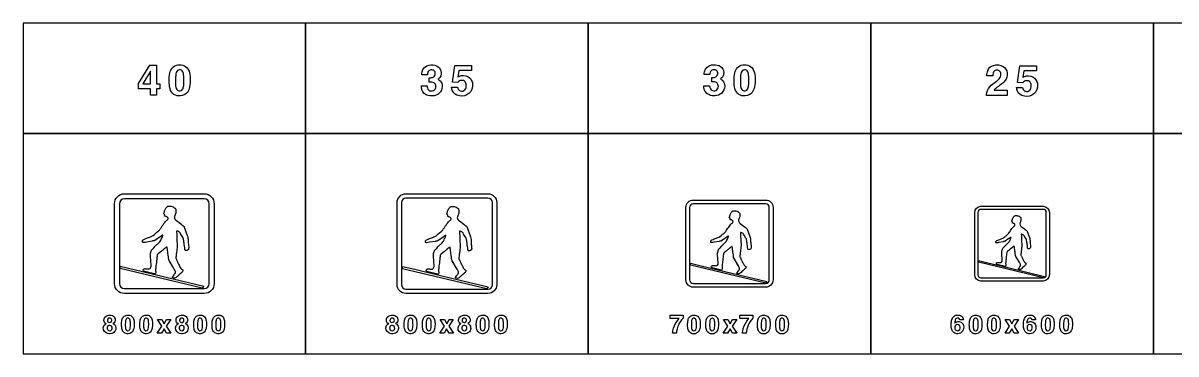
# Model space of a CAD drawing. Extents: x 0 to 18160, y 0 to 2655.
# Drawn here: x 0 to 9262, y 0 to 2655 of the extents above; entities that cross this region are included whole.
import ezdxf

# ---------------------------------------------------------------- set-up
doc = ezdxf.new("R2010")
doc.units = 0
doc.header["$MEASUREMENT"] = 0

msp = doc.modelspace()

# ---------------------------------------------------------------- linework, layer by layer
for points in [[(0, 1770), (2270, 1770), (2270, 2655), (0, 2655)], [(2270, 1770), (4540, 1770), (4540, 2655), (2270, 2655)], [(4540, 1770), (6810, 1770), (6810, 2655), (4540, 2655)], [(6810, 1770), (9080, 1770), (9080, 2655), (6810, 2655)], [(9080, 1770), (11350, 1770), (11350, 2655), (9080, 2655)], [(927.496, 2171.35), (1017.9, 2317.79), (1070.98, 2317.79), (1070.98, 2166.57), (1097.95, 2166.57), (1097.95, 2128.53), (1070.98, 2128.53), (1070.98, 2076.28), (1023.46, 2076.28), (1023.46, 2128.53), (927.496, 2128.53)], [(1023.46, 2269.13), (963.474, 2166.57), (1023.46, 2166.57)], [(0, 0), (2270, 0), (2270, 1770), (0, 1770)], [(2270, 0), (4540, 0), (4540, 1770), (2270, 1770)], [(4540, 0), (6810, 0), (6810, 1770), (4540, 1770)], [(6810, 0), (9080, 0), (9080, 1770), (6810, 1770)], [(9080, 0), (11350, 0), (11350, 1770), (9080, 1770)], [(7675.54, 749.54), (7749.53, 732.161), (7912.36, 693.423), (8205.57, 622.543), (8197.15, 610.895), (7675.54, 735.606)], [(779.169, 703.58), (1451.13, 542.675), (1438.02, 527.46), (779.169, 684.983)], [(3047.42, 702.727), (3146.07, 679.554), (3363.18, 627.904), (3736.29, 537.709), (3725.15, 522.11), (3047.42, 684.148)], [(5361.58, 727.395), (5447.9, 707.119), (5637.87, 661.924), (5975.22, 580.375), (5966.23, 566.574), (5361.58, 711.138)], [(1115.2, 221.769), (1080.08, 276.319), (1114.84, 276.319), (1133.11, 242.267), (1151.83, 276.319), (1185.98, 276.319), (1150.44, 222.29), (1186.95, 166.272), (1152.4, 166.272), (1132.54, 202.362), (1112.14, 166.272), (1077.99, 166.272)], [(3385.19, 221.769), (3350.07, 276.319), (3384.84, 276.319), (3403.11, 242.267), (3421.83, 276.319), (3455.97, 276.319), (3420.43, 222.29), (3456.95, 166.271), (3422.4, 166.271), (3402.54, 202.361), (3382.14, 166.271), (3347.99, 166.271)], [(5662.41, 221.387), (5627.29, 275.936), (5662.06, 275.936), (5680.33, 241.884), (5699.05, 275.936), (5733.19, 275.936), (5697.65, 221.908), (5734.17, 165.889), (5699.62, 165.889), (5679.76, 201.979), (5659.35, 165.889), (5625.21, 165.889)], [(7925.79, 221.523), (7890.67, 276.072), (7925.43, 276.072), (7943.7, 242.02), (7962.42, 276.072), (7996.57, 276.072), (7961.03, 222.044), (7997.54, 166.025), (7962.99, 166.025), (7943.13, 202.115), (7922.73, 166.025), (7888.58, 166.025)]]:
    msp.add_lwpolyline(points, close=True)
for points in [[(1173.29, 2191.65, -0.0563084), (1179.33, 2254.48, -0.130301), (1201.53, 2298.28, -0.174843), (1243.35, 2319.69, -0.147552), (1296.47, 2313.05, -0.192146), (1333.28, 2269.88, -0.0833996), (1342.52, 2212.85, -0.0545507), (1337.51, 2142.08, -0.116773), (1318.43, 2098, -0.221099), (1263.57, 2070.32, -0.162564), (1212.11, 2082.84, -0.174743), (1180.84, 2128.26, -0.0640867), (1173.37, 2186.95)], [(3199.84, 2150.87), (3246.2, 2150.87, 0.0411845), (3248.26, 2135.66, 0.335066), (3278.75, 2110.39, 0.276505), (3310.74, 2124.92, 0.158203), (3316.31, 2145.65, 0.0878221), (3313.34, 2161.57, 0.217575), (3294.82, 2178.43, 0.0882727), (3273.57, 2181.56), (3262.75, 2181.56), (3262.75, 2216.82, 0.0282129), (3282.34, 2217.42, 0.50028), (3309.32, 2262.91, 0.235001), (3290.79, 2277.96, 0.165496), (3265.12, 2275.67, 0.220849), (3250.9, 2259.12, 0.055705), (3248.02, 2240.92), (3203.2, 2240.92, -0.0488003), (3204.97, 2263.51, -0.30773), (3262.59, 2318.01, -0.146685), (3322.07, 2312.08, -0.469869), (3348.61, 2219.31, -0.0891152), (3336.57, 2207.54), (3332.3, 2204.54, -0.0245333), (3343.48, 2198.14, -0.202429), (3365.75, 2161.45, -0.422325), (3303.08, 2072, -0.154301), (3238.98, 2079.19, -0.287878), (3199.96, 2139.89, -0.0143877)], [(3442.43, 2139.57), (3489.39, 2141.35, 0.0452719), (3495.79, 2125.12, 0.0567733), (3500.53, 2118.25, 0.070207), (3504.95, 2114.77, 0.264984), (3540.97, 2112.87, 0.20748), (3558.38, 2135.98, 0.147389), (3557.24, 2174.01, 0.308532), (3527.86, 2195.42, 0.215743), (3498.08, 2185.19, 0.028781), (3492.71, 2178.95), (3450.09, 2180.96), (3467.91, 2315.64), (3601.95, 2315.64), (3601.95, 2273.77), (3501.51, 2273.77), (3492.55, 2221.76, -0.0211252), (3505.46, 2229.3, -0.121371), (3538.8, 2235.15, -0.244671), (3598.59, 2203.2, -0.173069), (3610.16, 2144.07, -0.256779), (3564.98, 2078.08, -0.199585), (3485.44, 2077.01, -0.245625), (3445.16, 2125.91, -0.0170062)], [(5469.08, 2152.29), (5515.45, 2152.29, 0.0411845), (5517.5, 2137.08, 0.335066), (5547.99, 2111.8, 0.276505), (5579.98, 2126.34, 0.158203), (5585.55, 2147.07, 0.0878221), (5582.59, 2162.99, 0.217575), (5564.07, 2179.85, 0.0882727), (5542.82, 2182.97), (5532, 2182.97), (5532, 2218.24, 0.0282129), (5551.59, 2218.83, 0.50028), (5578.56, 2264.33, 0.235001), (5560.04, 2279.38, 0.165496), (5534.37, 2277.09, 0.220849), (5520.15, 2260.54, 0.055705), (5517.27, 2242.33), (5472.44, 2242.33, -0.0488003), (5474.22, 2264.92, -0.30773), (5531.84, 2319.43, -0.146685), (5591.32, 2313.5, -0.469869), (5617.86, 2220.73, -0.0891152), (5605.81, 2208.96), (5601.55, 2205.96, -0.0245333), (5612.72, 2199.56, -0.202429), (5635, 2162.87, -0.422325), (5572.32, 2073.41, -0.154301), (5508.22, 2080.6, -0.287878), (5469.2, 2141.31, -0.0143877)], [(5711.68, 2191.65, -0.0563084), (5717.72, 2254.48, -0.130301), (5739.91, 2298.28, -0.174843), (5781.74, 2319.69, -0.147552), (5834.86, 2313.05, -0.192146), (5871.67, 2269.88, -0.0833996), (5880.91, 2212.85, -0.0545507), (5875.89, 2142.08, -0.116773), (5856.82, 2098, -0.221099), (5801.96, 2070.32, -0.162564), (5750.5, 2082.84, -0.174743), (5719.22, 2128.26, -0.0640867), (5711.76, 2186.95)], [(7741.06, 2074.79, -0.0640343), (7742.32, 2095.72, -0.161687), (7778.14, 2156.27, -0.0283718), (7819.97, 2188.65, 0.0545111), (7840.86, 2206.58, 0.192461), (7855.83, 2246.12, 0.234238), (7842.24, 2272.5, 0.196223), (7816.93, 2277.28, 0.252425), (7795.01, 2260.1, 0.0856617), (7790.86, 2243.08, 0.0202329), (7790.15, 2231.39), (7743.51, 2231.39, -0.0983795), (7749.55, 2272.7, -0.245047), (7795.72, 2315.83, -0.207102), (7872.69, 2307.49, -0.233443), (7905.15, 2255.16, -0.20961), (7886.99, 2190.98, -0.0785124), (7853.06, 2159.51, 0.0107372), (7817.24, 2133.72, 0.0665092), (7801.37, 2117.68), (7905.86, 2117.68), (7905.86, 2074.79)], [(1224.67, 2161.12, 0.0124589), (1225.19, 2154.8, 0.0668192), (1230.8, 2129.4, 0.615362), (1281.7, 2123.79, 0.0726881), (1287.15, 2136.83, 0.0588562), (1291.85, 2174.11, 0.0389037), (1290.23, 2241.09, 0.084671), (1283.64, 2264.43, 0.156013), (1272.18, 2276.6, 0.143208), (1256.47, 2279.56, 0.172584), (1240.71, 2273.36, 0.132565), (1230.76, 2257.8, 0.0498315), (1226.21, 2236.08, 0.0368731)], [(5763.06, 2161.12, 0.0124589), (5763.57, 2154.8, 0.0668192), (5769.18, 2129.4, 0.615362), (5820.09, 2123.79, 0.0726881), (5825.54, 2136.83, 0.0588562), (5830.24, 2174.11, 0.0389037), (5828.62, 2241.09, 0.084671), (5822.02, 2264.43, 0.156013), (5810.57, 2276.6, 0.143208), (5794.85, 2279.56, 0.172584), (5779.09, 2273.36, 0.132565), (5769.14, 2257.8, 0.0498315), (5764.6, 2236.08, 0.0368731)], [(7981.21, 2136.73), (8028.17, 2138.5, 0.0452719), (8034.56, 2122.27, 0.0567733), (8039.3, 2115.4, 0.070207), (8043.73, 2111.92, 0.264984), (8079.74, 2110.03, 0.20748), (8097.16, 2133.13, 0.147389), (8096.02, 2171.17, 0.308532), (8066.63, 2192.57, 0.215743), (8036.85, 2182.34, 0.028781), (8031.48, 2176.1), (7988.87, 2178.12), (8006.68, 2312.79), (8140.72, 2312.79), (8140.72, 2270.93), (8040.29, 2270.93), (8031.33, 2218.92, -0.0211252), (8044.24, 2226.46, -0.121371), (8077.57, 2232.3, -0.244671), (8137.37, 2200.35, -0.173069), (8148.94, 2141.23, -0.256779), (8103.76, 2075.23, -0.199585), (8024.22, 2074.17, -0.245625), (7983.93, 2123.06, -0.0170062)], [(815, 485, -0.414213), (735, 565), (735, 1205, -0.414213), (815, 1285), (1455, 1285, -0.414213), (1535, 1205), (1535, 565, -0.414213), (1455, 485)], [(815, 525), (1455, 525, 0.414213), (1495, 565), (1495, 1205, 0.414213), (1455, 1245), (815, 1245, 0.414213), (775, 1205), (775, 565, 0.414213)], [(3075, 485, -0.414213), (3005, 555), (3005, 1215, -0.414213), (3075, 1285), (3735, 1285, -0.414213), (3805, 1215), (3805, 555, -0.414213), (3735, 485)], [(3075, 520), (3735, 520, 0.414213), (3770, 555), (3770, 1215, 0.414213), (3735, 1250), (3075, 1250, 0.414213), (3040, 1215), (3040, 555, 0.414213)], [(5385, 535, -0.414213), (5325, 595), (5325, 1175, -0.414213), (5385, 1235), (5965, 1235, -0.414213), (6025, 1175), (6025, 595, -0.414213), (5965, 535)], [(5385, 565), (5965, 565, 0.414213), (5995, 595), (5995, 1175, 0.414213), (5965, 1205), (5385, 1205, 0.414213), (5355, 1175), (5355, 595, 0.414213)], [(1251.57, 980.68, 0.0446932), (1237.4, 986.273, 0.077893), (1234.89, 986.41, 0.227374), (1233.29, 985.315, 0.127463), (1232.6, 982.065, 0.069197), (1233.06, 976.842, -0.0236577), (1234.43, 953.395), (1235.8, 923.148), (1238.09, 863.761, -0.0393172), (1235.8, 840.453, -0.00699194), (1233.06, 815.683, -0.0621036), (1230.77, 803.527, 0.090041), (1230.09, 794.65, -0.0430668), (1227.8, 776.645, 0.135303), (1228.72, 763.251, 0.0215818), (1235.35, 749.734, 0.0248167), (1246.55, 726.319, -0.00724615), (1259.8, 699.649, 0.0669939), (1266.66, 686.424, 0.0991191), (1273.75, 680.746, -0.0704412), (1281.06, 675.507, -0.177811), (1282.89, 671.24, -0.0953248), (1281.51, 661.779, -0.141144), (1273.75, 652.833, 0.0754239), (1268.49, 648.298, -0.0607281), (1263.92, 644.031, 0.0118854), (1246.55, 628.488, -0.00503768), (1229.63, 613.421, -0.153874), (1217.06, 607.875, -0.194321), (1201.75, 612.47, -0.314068), (1200.6, 616.509, -0.0952224), (1203.12, 620.961, 0.031003), (1213.4, 634.23, 0.00912081), (1222.32, 645.235, 0.242508), (1225.06, 660.739, 0.0630563), (1219.12, 671.789, 0.00606811), (1208.37, 690.113), (1174.09, 749.089, -0.119155), (1169.06, 767.091, 0.0362035), (1165.18, 794.97, -0.0211019), (1162.89, 818.156, -0.00767335), (1159.46, 840.334, 0.0330462), (1158.09, 853.605, 0.0748371), (1156.26, 857.436, 0.11692), (1154.2, 857.372), (1150.78, 855.701, 0.116089), (1141.4, 849.58, -0.0580046), (1132.26, 841.877, 0.0247831), (1130.66, 840.883, 0.0634138), (1127.69, 837.71, -0.091529), (1124.72, 834.988, 0.0104253), (1104.37, 818.151), (1082.89, 799.699, 0.187024), (1076.72, 787.601, -0.0189808), (1073.52, 760.744, 0.0477853), (1071, 733.663, -0.020261), (1067.35, 708.323, 0.0299299), (1065.75, 685.539, -0.042046), (1064.15, 678.143, 0.126755), (1065.06, 665.11, -0.0912743), (1066.66, 654.902, -0.131024), (1063.23, 644.81, -0.291019), (1056.37, 641.512, -0.0242204), (1033.29, 647.139, -0.0259325), (1003.57, 654.961, -0.0159795), (974.322, 662.241, -0.108999), (967.919, 665.704, -0.394415), (968.147, 679.244, -0.0590424), (971.804, 682.883, -0.13712), (977.516, 684.25, -0.0110642), (990.776, 683.551, -0.0166524), (1010.66, 682.531, 0.240511), (1020.72, 686.552, 0.218268), (1028.49, 709.722), (1023.69, 784.762), (1023.46, 786.986, -0.125267), (1025.06, 808.184, 0.0336715), (1029.63, 823.477, -0.117031), (1035.57, 836.821, -0.0231996), (1049.52, 850.174), (1062.09, 863.871), (1092.49, 894.248, 0.0772571), (1103.92, 907.077, 0.00862325), (1112.83, 927.041, 0.0481538), (1119.69, 942.801, -0.0382556), (1121.75, 949.407, 0.0967197), (1122.43, 952.538, 0.116828), (1121.29, 954.003, 0.0721212), (1119.69, 953.471, 0.0140453), (1116.03, 950.595, -0.0728078), (1113.29, 948.947, 0.0434108), (1111.92, 948.209, 0.0333448), (1106.2, 943.567, -0.0366603), (1100.26, 939.587), (1059.57, 910.814, -0.0453645), (1054.78, 908.282, -0.0642771), (1048.37, 907.326, 0.0467326), (1037.4, 905.452), (993.061, 897.605, -0.0323884), (968.374, 893.895, -0.0984311), (963.12, 894.577, -0.217428), (961.291, 896.405, -0.0104361), (960.835, 897.587, -0.179425), (960.835, 909.411, -0.176309), (971.12, 918.933, -0.00803312), (992.835, 927.681, -0.0124767), (1024.83, 940.374, 0.0718664), (1044.72, 950.198), (1055, 959.244, 0.008955), (1082.89, 982.195, 0.073143), (1099.12, 997.251, -0.0140528), (1111.92, 1017.03, -0.00765631), (1137.98, 1055.22, -0.0962904), (1151.46, 1069.91, -0.00472013), (1159.92, 1075.01, 0.13848), (1163.12, 1078.14, 0.158345), (1164.49, 1089.19, 0.0607291), (1163.35, 1092.88, 0.092505), (1161.75, 1094.89, -0.0460063), (1158.78, 1097.67, 0.173185), (1150.55, 1102.25, -0.0168497), (1140.95, 1104.35, -0.0923272), (1138.2, 1105.36, -0.289369), (1137.29, 1107.49, -0.0166644), (1138.2, 1113.05, 0.163048), (1137.52, 1117.89, 0.120814), (1134.09, 1121.64, -0.0578778), (1131.35, 1123.94, -0.158282), (1130.66, 1125.77, -0.148756), (1131.35, 1128.16), (1132.03, 1129.47, 0.123571), (1135.23, 1139.11, -0.0814883), (1140.72, 1157.66, -0.0846761), (1147.35, 1170, -0.00900203), (1157.63, 1180.97, -0.171702), (1168.37, 1186.44, -0.0729954), (1190.32, 1184.52, -0.00588775), (1206.32, 1179.49), (1208.6, 1178.21, -0.00839261), (1221.4, 1168.63, -0.0964295), (1224.6, 1165.39, -0.0750886), (1226.66, 1155.76, 0.0104129), (1227.57, 1138.09, -0.0121567), (1224.83, 1124.52, -0.0480366), (1218.66, 1109.83, 0.27687), (1219.8, 1081.59, 0.0722785), (1231.69, 1070.56), (1266.89, 1042.97, 0.0264683), (1283.57, 1029.94, -0.0906418), (1292.95, 1021.7, -0.0680875), (1295.23, 1016.36), (1318.77, 950.849, -0.0505736), (1324.95, 929.649, 0.00714958), (1327.23, 896.305), (1330.43, 855.285, -0.0678109), (1329.98, 842.983, -0.22691), (1323.8, 834.012, -0.00823567), (1318.32, 831.553, -0.0191068), (1316.03, 830.325, -0.187239), (1304.37, 830.652, -0.193411), (1301.4, 833.418, -0.0861326), (1300.03, 839.628, 0.0422482), (1297.06, 864.963, -0.0284784), (1293.63, 890.378, -0.0130325), (1293.86, 893.109, 0.101488), (1293.63, 894.586, 0.26349), (1292.72, 895.452, -0.0307206), (1289.29, 922.175, 0.120423), (1283.57, 935.88), (1271.23, 955.681, -0.00798707), (1260.95, 972.449, 0.156014)], [(3524.94, 978.621, 0.0446932), (3510.77, 984.215, 0.077893), (3508.26, 984.352, 0.227374), (3506.66, 983.257, 0.127463), (3505.97, 980.007, 0.069197), (3506.43, 974.784, -0.0236577), (3507.8, 951.337), (3509.17, 921.09), (3511.45, 861.702, -0.0393172), (3509.17, 838.395, -0.00699194), (3506.43, 813.625, -0.0621036), (3504.14, 801.469, 0.090041), (3503.45, 792.591, -0.0430668), (3501.17, 774.587, 0.135303), (3502.08, 761.191, 0.0215818), (3508.71, 747.673, 0.0248167), (3519.91, 724.259, -0.00724615), (3533.17, 697.589, 0.0669939), (3540.02, 684.364, 0.0991191), (3547.11, 678.686, -0.0704412), (3554.43, 673.447, -0.177811), (3556.26, 669.18, -0.0953248), (3554.88, 659.719, -0.141144), (3547.11, 650.773, 0.0754239), (3541.86, 646.238, -0.0607281), (3537.28, 641.971, 0.0118854), (3519.91, 626.428, -0.00503768), (3503, 611.36, -0.153874), (3490.43, 605.815, -0.194321), (3475.11, 610.409, -0.314068), (3473.97, 614.448, -0.0952224), (3476.49, 618.901, 0.031003), (3486.77, 632.169, 0.00912081), (3495.69, 643.175, 0.242508), (3498.43, 658.679, 0.0630563), (3492.49, 669.728, 0.00606811), (3481.74, 688.053), (3447.45, 747.029, -0.119155), (3442.43, 765.031, 0.0362035), (3438.54, 792.911, -0.0211019), (3436.26, 816.098, -0.00767335), (3432.83, 838.276, 0.0330462), (3431.45, 851.547, 0.0748371), (3429.63, 855.378, 0.11692), (3427.57, 855.314), (3424.14, 853.643, 0.116089), (3414.77, 847.522, -0.0580046), (3405.63, 839.819, 0.0247831), (3404.03, 838.825, 0.0634138), (3401.06, 835.652, -0.091529), (3398.08, 832.93, 0.0104253), (3377.74, 816.093), (3356.26, 797.641, 0.187024), (3350.08, 785.542, -0.0189808), (3346.88, 758.684, 0.0477853), (3344.37, 731.603, -0.020261), (3340.71, 706.263, 0.0299299), (3339.11, 683.479, -0.042046), (3337.51, 676.083, 0.126755), (3338.43, 663.049, -0.0912743), (3340.03, 652.841, -0.131024), (3336.6, 642.75, -0.291019), (3329.74, 639.452, -0.0242204), (3306.66, 645.079, -0.0259325), (3276.94, 652.901, -0.0159795), (3247.69, 660.181, -0.108999), (3241.28, 663.644, -0.394415), (3241.51, 677.184, -0.0590424), (3245.17, 680.823, -0.13712), (3250.88, 682.19, -0.0110642), (3264.14, 681.491, -0.0166524), (3284.03, 680.471, 0.240511), (3294.08, 684.492, 0.218268), (3301.86, 707.662), (3297.06, 782.703), (3296.83, 784.927, -0.125267), (3298.43, 806.125, 0.0336715), (3303, 821.419, -0.117031), (3308.94, 834.763, -0.0231996), (3322.88, 848.116), (3335.45, 861.812), (3365.86, 892.189, 0.0772571), (3377.28, 905.019, 0.00862325), (3386.2, 924.982, 0.0481538), (3393.06, 940.742, -0.0382556), (3395.11, 947.348, 0.0967197), (3395.8, 950.48, 0.116828), (3394.66, 951.945, 0.0721212), (3393.06, 951.412, 0.0140453), (3389.4, 948.537, -0.0728078), (3386.66, 946.889, 0.0434108), (3385.28, 946.151, 0.0333448), (3379.57, 941.508, -0.0366603), (3373.63, 937.529), (3332.94, 908.756, -0.0453645), (3328.14, 906.224, -0.0642771), (3321.74, 905.268, 0.0467326), (3310.77, 903.394), (3266.43, 895.547, -0.0323884), (3241.74, 891.837, -0.0984311), (3236.49, 892.518, -0.217428), (3234.66, 894.347, -0.0104361), (3234.2, 895.529, -0.179425), (3234.2, 907.353, -0.176309), (3244.49, 916.875, -0.00803312), (3266.2, 925.622, -0.0124767), (3298.2, 938.315, 0.0718664), (3318.08, 948.139), (3328.37, 957.186, 0.008955), (3356.26, 980.137, 0.073143), (3372.49, 995.193, -0.0140528), (3385.28, 1014.97, -0.00765631), (3411.34, 1053.16, -0.0962904), (3424.83, 1067.85, -0.00472013), (3433.28, 1072.95, 0.13848), (3436.49, 1076.09, 0.158345), (3437.86, 1087.13, 0.0607291), (3436.71, 1090.82, 0.092505), (3435.11, 1092.84, -0.0460063), (3432.14, 1095.61, 0.173185), (3423.91, 1100.19, -0.0168497), (3414.31, 1102.29, -0.0923272), (3411.57, 1103.3, -0.289369), (3410.66, 1105.43, -0.0166644), (3411.57, 1110.99, 0.163048), (3410.88, 1115.83, 0.120814), (3407.45, 1119.58, -0.0578778), (3404.71, 1121.89, -0.158282), (3404.03, 1123.71, -0.148756), (3404.71, 1126.1), (3405.4, 1127.41, 0.123571), (3408.6, 1137.05, -0.0814883), (3414.08, 1155.6, -0.0846761), (3420.71, 1167.94, -0.00900203), (3431, 1178.92, -0.171702), (3441.74, 1184.38, -0.0729954), (3463.69, 1182.46, -0.00588775), (3479.69, 1177.43), (3481.97, 1176.15, -0.00839261), (3494.77, 1166.57, -0.0964295), (3497.97, 1163.33, -0.0750886), (3500.02, 1153.7, 0.0104129), (3500.94, 1136.03, -0.0121567), (3498.2, 1122.46, -0.0480366), (3492.02, 1107.77, 0.27687), (3493.17, 1079.53, 0.0722785), (3505.06, 1068.5), (3540.26, 1040.91, 0.0264683), (3556.94, 1027.88, -0.0906418), (3566.31, 1019.64, -0.0680875), (3568.6, 1014.3), (3592.14, 948.791, -0.0505736), (3598.31, 927.591, 0.00714958), (3600.6, 894.246), (3603.8, 853.227, -0.0678109), (3603.34, 840.925, -0.22691), (3597.17, 831.954, -0.00823567), (3591.69, 829.494, -0.0191068), (3589.4, 828.267, -0.187239), (3577.74, 828.594, -0.193411), (3574.77, 831.36, -0.0861326), (3573.4, 837.57, 0.0422482), (3570.43, 862.905, -0.0284784), (3567, 888.32, -0.0130325), (3567.23, 891.051, 0.101488), (3567, 892.528, 0.26349), (3566.08, 893.394, -0.0307206), (3562.66, 920.116, 0.120423), (3556.94, 933.821), (3544.6, 953.623, -0.00798707), (3534.31, 970.391, 0.156014)], [(5779.41, 968.803, 0.0446932), (5767.02, 973.697, 0.077893), (5764.82, 973.817, 0.227374), (5763.42, 972.859, 0.127463), (5762.82, 970.015, 0.069197), (5763.22, 965.445, -0.0236577), (5764.42, 944.929), (5765.61, 918.463), (5767.61, 866.499, -0.0393172), (5765.61, 846.105, -0.00699194), (5763.22, 824.431, -0.0621036), (5761.22, 813.795, 0.090041), (5760.61, 806.027, -0.0430668), (5758.61, 790.273, 0.135303), (5759.41, 778.551, 0.0215818), (5765.21, 766.723, 0.0248167), (5775.02, 746.235, -0.00724615), (5786.61, 722.899, 0.0669939), (5792.61, 711.327, 0.0991191), (5798.82, 706.359, -0.0704412), (5805.22, 701.775, -0.177811), (5806.82, 698.041, -0.0953248), (5805.61, 689.763, -0.141144), (5798.82, 681.935, 0.0754239), (5794.22, 677.967, -0.0607281), (5790.22, 674.233, 0.0118854), (5775.02, 660.633, -0.00503768), (5760.22, 647.449, -0.153874), (5749.22, 642.597, -0.194321), (5735.82, 646.617, -0.314068), (5734.82, 650.151, -0.0952224), (5737.02, 654.047, 0.031003), (5746.02, 665.657, 0.00912081), (5753.82, 675.287, 0.242508), (5756.22, 688.853, 0.0630563), (5751.02, 698.521, 0.00606811), (5741.61, 714.555), (5711.61, 766.159, -0.119155), (5707.22, 781.911, 0.0362035), (5703.82, 806.307, -0.0211019), (5701.82, 826.595, -0.00767335), (5698.82, 846.001, 0.0330462), (5697.61, 857.613, 0.0748371), (5696.02, 860.965, 0.11692), (5694.22, 860.909), (5691.22, 859.447, 0.116089), (5683.02, 854.091, -0.0580046), (5675.02, 847.351, 0.0247831), (5673.61, 846.481, 0.0634138), (5671.02, 843.705, -0.091529), (5668.42, 841.323, 0.0104253), (5650.61, 826.591), (5631.82, 810.445, 0.187024), (5626.42, 799.859, -0.0189808), (5623.61, 776.357, 0.0477853), (5621.41, 752.661, -0.020261), (5618.22, 730.489, 0.0299299), (5616.82, 710.553, -0.042046), (5615.42, 704.081, 0.126755), (5616.22, 692.677, -0.0912743), (5617.61, 683.745, -0.131024), (5614.61, 674.915, -0.291019), (5608.61, 672.029, -0.0242204), (5588.42, 676.953, -0.0259325), (5562.42, 683.797, -0.0159795), (5536.82, 690.167, -0.108999), (5531.22, 693.197, -0.394415), (5531.42, 705.045, -0.0590424), (5534.62, 708.229, -0.13712), (5539.61, 709.425, -0.0110642), (5551.22, 708.813, -0.0166524), (5568.61, 707.921, 0.240511), (5577.42, 711.439, 0.218268), (5584.22, 731.713), (5580.02, 797.375), (5579.82, 799.321, -0.125267), (5581.22, 817.869, 0.0336715), (5585.22, 831.251, -0.117031), (5590.42, 842.927, -0.0231996), (5602.61, 854.611), (5613.61, 866.595), (5640.22, 893.175, 0.0772571), (5650.22, 904.401, 0.00862325), (5658.02, 921.869, 0.0481538), (5664.02, 935.659, -0.0382556), (5665.82, 941.439, 0.0967197), (5666.42, 944.179, 0.116828), (5665.42, 945.461, 0.0721212), (5664.02, 944.995, 0.0140453), (5660.82, 942.479, -0.0728078), (5658.42, 941.037, 0.0434108), (5657.22, 940.391, 0.0333448), (5652.22, 936.329, -0.0366603), (5647.02, 932.847), (5611.42, 907.671, -0.0453645), (5607.22, 905.455, -0.0642771), (5601.61, 904.619, 0.0467326), (5592.02, 902.979), (5553.22, 896.113, -0.0323884), (5531.61, 892.867, -0.0984311), (5527.02, 893.463, -0.217428), (5525.42, 895.063, -0.0104361), (5525.02, 896.097, -0.179425), (5525.02, 906.443, -0.176309), (5534.02, 914.775, -0.00803312), (5553.02, 922.429, -0.0124767), (5581.02, 933.535, 0.0718664), (5598.42, 942.131), (5607.41, 950.047, 0.008955), (5631.82, 970.129, 0.073143), (5646.02, 983.303, -0.0140528), (5657.22, 1000.61, -0.00765631), (5680.02, 1034.03, -0.0962904), (5691.82, 1046.88, -0.00472013), (5699.22, 1051.34, 0.13848), (5702.02, 1054.09, 0.158345), (5703.22, 1063.75, 0.0607291), (5702.22, 1066.98, 0.092505), (5700.82, 1068.74, -0.0460063), (5698.22, 1071.17, 0.173185), (5691.02, 1075.18, -0.0168497), (5682.62, 1077.01, -0.0923272), (5680.22, 1077.9, -0.289369), (5679.42, 1079.76, -0.0166644), (5680.22, 1084.63, 0.163048), (5679.61, 1088.86, 0.120814), (5676.61, 1092.14, -0.0578778), (5674.22, 1094.16, -0.158282), (5673.61, 1095.75, -0.148756), (5674.22, 1097.85), (5674.82, 1099, 0.123571), (5677.61, 1107.43, -0.0814883), (5682.42, 1123.66, -0.0846761), (5688.22, 1134.46, -0.00900203), (5697.22, 1144.06, -0.171702), (5706.61, 1148.84, -0.0729954), (5725.82, 1147.16, -0.00588775), (5739.82, 1142.76), (5741.82, 1141.64, -0.00839261), (5753.02, 1133.26, -0.0964295), (5755.82, 1130.42, -0.0750886), (5757.61, 1122, 0.0104129), (5758.41, 1106.54, -0.0121567), (5756.02, 1094.66, -0.0480366), (5750.61, 1081.81, 0.27687), (5751.61, 1057.1, 0.0722785), (5762.02, 1047.45), (5792.82, 1023.3, 0.0264683), (5807.41, 1011.9, -0.0906418), (5815.62, 1004.7, -0.0680875), (5817.61, 1000.02), (5838.22, 942.701, -0.0505736), (5843.62, 924.151, 0.00714958), (5845.61, 894.975), (5848.42, 859.083, -0.0678109), (5848.02, 848.319, -0.22691), (5842.61, 840.469, -0.00823567), (5837.82, 838.317, -0.0191068), (5835.82, 837.243, -0.187239), (5825.61, 837.529, -0.193411), (5823.02, 839.949, -0.0861326), (5821.82, 845.383, 0.0422482), (5819.22, 867.551, -0.0284784), (5816.22, 889.789, -0.0130325), (5816.41, 892.179, 0.101488), (5816.22, 893.471, 0.26349), (5815.41, 894.229, -0.0307206), (5812.42, 917.611, 0.120423), (5807.41, 929.603), (5796.61, 946.929, -0.00798707), (5787.62, 961.601, 0.156014)], [(7695, 585, -0.414213), (7645, 635), (7645, 1135, -0.414213), (7695, 1185), (8195, 1185, -0.414213), (8245, 1135), (8245, 635, -0.414213), (8195, 585)], [(7695, 610), (8195, 610, 0.414213), (8220, 635), (8220, 1135, 0.414213), (8195, 1160), (7695, 1160, 0.414213), (7670, 1135), (7670, 635, 0.414213)], [(8033.69, 956.462, 0.0446932), (8023.06, 960.656, 0.077893), (8021.17, 960.759, 0.227374), (8019.97, 959.938, 0.127463), (8019.46, 957.5, 0.069197), (8019.8, 953.583, -0.0236577), (8020.83, 935.998), (8021.86, 913.313), (8023.57, 868.772, -0.0393172), (8021.86, 851.292, -0.00699194), (8019.8, 832.714, -0.0621036), (8018.09, 823.597, 0.090041), (8017.57, 816.939, -0.0430668), (8015.86, 803.436, 0.135303), (8016.54, 793.388, 0.0215818), (8021.52, 783.25, 0.0248167), (8029.92, 765.689, -0.00724615), (8039.86, 745.687, 0.0669939), (8045, 735.768, 0.0991191), (8050.32, 731.509, -0.0704412), (8055.8, 727.58, -0.177811), (8057.17, 724.38, -0.0953248), (8056.14, 717.284, -0.141144), (8050.32, 710.575, 0.0754239), (8046.37, 707.173, -0.0607281), (8042.94, 703.973, 0.0118854), (8029.92, 692.316, -0.00503768), (8017.23, 681.015, -0.153874), (8007.8, 676.856, -0.194321), (7996.32, 680.302, -0.314068), (7995.46, 683.331, -0.0952224), (7997.35, 686.671, 0.031003), (8005.06, 696.622, 0.00912081), (8011.75, 704.876, 0.242508), (8013.8, 716.504, 0.0630563), (8009.35, 724.791, 0.00606811), (8001.29, 738.535), (7975.57, 782.767, -0.119155), (7971.8, 796.268, 0.0362035), (7968.89, 817.179, -0.0211019), (7967.17, 834.569, -0.00767335), (7964.6, 851.203, 0.0330462), (7963.57, 861.156, 0.0748371), (7962.2, 864.029, 0.11692), (7960.66, 863.981), (7958.09, 862.728, 0.116089), (7951.06, 858.137, -0.0580046), (7944.2, 852.36, 0.0247831), (7943, 851.614, 0.0634138), (7940.77, 849.235, -0.091529), (7938.54, 847.193, 0.0104253), (7923.29, 834.565), (7907.17, 820.726, 0.187024), (7902.54, 811.652, -0.0189808), (7900.14, 791.508, 0.0477853), (7898.26, 771.197, -0.020261), (7895.52, 752.192, 0.0299299), (7894.32, 735.104, -0.042046), (7893.12, 729.557, 0.126755), (7893.8, 719.782, -0.0912743), (7895, 712.126, -0.131024), (7892.43, 704.557, -0.291019), (7887.29, 702.084, -0.0242204), (7869.97, 706.304, -0.0259325), (7847.69, 712.171, -0.0159795), (7825.75, 717.631, -0.108999), (7820.94, 720.228, -0.394415), (7821.12, 730.383, -0.0590424), (7823.86, 733.112, -0.13712), (7828.14, 734.137, -0.0110642), (7838.09, 733.613, -0.0166524), (7853, 732.848, 0.240511), (7860.54, 735.864, 0.218268), (7866.37, 753.241), (7862.77, 809.523), (7862.6, 811.191, -0.125267), (7863.8, 827.089, 0.0336715), (7867.23, 838.56, -0.117031), (7871.69, 848.568, -0.0231996), (7882.14, 858.583), (7891.57, 868.855), (7914.37, 891.637, 0.0772571), (7922.94, 901.26, 0.00862325), (7929.63, 916.232, 0.0481538), (7934.77, 928.052, -0.0382556), (7936.32, 933.007, 0.0967197), (7936.83, 935.355, 0.116828), (7935.97, 936.454, 0.0721212), (7934.77, 936.055, 0.0140453), (7932.03, 933.898, -0.0728078), (7929.97, 932.662, 0.0434108), (7928.94, 932.108, 0.0333448), (7924.66, 928.627, -0.0366603), (7920.2, 925.642), (7889.69, 904.063, -0.0453645), (7886.09, 902.163, -0.0642771), (7881.29, 901.447, 0.0467326), (7873.06, 900.041), (7839.8, 894.156, -0.0323884), (7821.29, 891.373, -0.0984311), (7817.35, 891.884, -0.217428), (7815.97, 893.256, -0.0104361), (7815.63, 894.142, -0.179425), (7815.63, 903.01, -0.176309), (7823.35, 910.152, -0.00803312), (7839.63, 916.712, -0.0124767), (7863.63, 926.232, 0.0718664), (7878.54, 933.6), (7886.26, 940.385, 0.008955), (7907.17, 957.598, 0.073143), (7919.35, 968.89, -0.0140528), (7928.94, 983.724, -0.00765631), (7948.49, 1012.37, -0.0962904), (7958.6, 1023.39, -0.00472013), (7964.94, 1027.21, 0.13848), (7967.35, 1029.56, 0.158345), (7968.37, 1037.84, 0.0607291), (7967.52, 1040.61, 0.092505), (7966.32, 1042.12, -0.0460063), (7964.09, 1044.2, 0.173185), (7957.92, 1047.64, -0.0168497), (7950.72, 1049.21, -0.0923272), (7948.66, 1049.97, -0.289369), (7947.97, 1051.57, -0.0166644), (7948.66, 1055.74, 0.163048), (7948.14, 1059.37, 0.120814), (7945.57, 1062.18, -0.0578778), (7943.52, 1063.91, -0.158282), (7943, 1065.28, -0.148756), (7943.52, 1067.07), (7944.03, 1068.06, 0.123571), (7946.43, 1075.28, -0.0814883), (7950.54, 1089.2, -0.0846761), (7955.52, 1098.45, -0.00900203), (7963.23, 1106.68, -0.171702), (7971.29, 1110.78, -0.0729954), (7987.75, 1109.34, -0.00588775), (7999.75, 1105.57), (8001.46, 1104.61, -0.00839261), (8011.06, 1097.43, -0.0964295), (8013.46, 1094.99, -0.0750886), (8015, 1087.77, 0.0104129), (8015.69, 1074.52, -0.0121567), (8013.63, 1064.34, -0.0480366), (8009, 1053.32, 0.27687), (8009.86, 1032.14, 0.0722785), (8018.77, 1023.87), (8045.17, 1003.18, 0.0264683), (8057.69, 993.405, -0.0906418), (8064.72, 987.228, -0.0680875), (8066.43, 983.22), (8084.09, 934.088, -0.0505736), (8088.72, 918.189, 0.00714958), (8090.43, 893.18), (8092.83, 862.416, -0.0678109), (8092.49, 853.189, -0.22691), (8087.86, 846.461, -0.00823567), (8083.75, 844.616, -0.0191068), (8082.03, 843.696, -0.187239), (8073.29, 843.941, -0.193411), (8071.06, 846.015, -0.0861326), (8070.03, 850.673, 0.0422482), (8067.8, 869.674, -0.0284784), (8065.23, 888.735, -0.0130325), (8065.4, 890.784, 0.101488), (8065.23, 891.891, 0.26349), (8064.54, 892.541, -0.0307206), (8061.97, 912.583, 0.120423), (8057.69, 922.862), (8048.43, 937.713, -0.00798707), (8040.72, 950.289, 0.156014)], [(667.968, 242.323, -0.0382282), (664.485, 243.627, -0.270406), (649.106, 267.703, -0.377372), (679.437, 309.622, -0.15371), (717.921, 307.513, -0.416366), (738.324, 258.058, -0.173733), (723.774, 243.674), (722.328, 242.987, -0.0479914), (731.997, 238.034, -0.173856), (743.608, 221.873, -0.440125), (712.542, 164.243, -0.184), (667.115, 168.106, -0.410286), (649.627, 226.897, -0.151435), (664.035, 240.357)], [(677.305, 267.821, 0.0587981), (678.182, 263.887, 0.18403), (685.267, 254.717, 0.217144), (702.684, 253.485, 0.192437), (710.883, 260.57, 0.157808), (712.542, 273.982, 0.166677), (707.968, 282.821, 0.173614), (695.954, 287.323, 0.2359), (681.001, 280.902, 0.184791)], [(791.138, 234.258, -0.0563084), (794.763, 271.959, -0.130301), (808.081, 298.238, -0.174843), (833.176, 311.082, -0.147552), (865.048, 307.101, -0.192146), (887.133, 281.201, -0.0833996), (892.678, 246.983, -0.0545507), (889.668, 204.518, -0.116773), (878.223, 178.073, -0.221099), (845.308, 161.461, -0.162564), (814.432, 168.973, -0.174743), (795.664, 196.224, -0.0640867), (791.185, 231.438)], [(821.967, 215.94, 0.0124589), (822.275, 212.149, 0.0668192), (825.64, 196.912, 0.615362), (856.185, 193.547, 0.0726881), (859.455, 201.367, 0.0588562), (862.275, 223.736, 0.0389037), (861.304, 263.926, 0.084671), (857.346, 277.93, 0.156013), (850.474, 285.229, 0.143208), (841.043, 287.006, 0.172584), (831.588, 283.286, 0.132565), (825.616, 273.949, 0.0498315), (822.891, 260.916, 0.0368731)], [(937.884, 234.249, -0.0563084), (941.51, 271.95, -0.130301), (954.827, 298.23, -0.174843), (979.922, 311.073, -0.147552), (1011.79, 307.092, -0.192146), (1033.88, 281.192, -0.0833996), (1039.42, 246.974, -0.0545507), (1036.41, 204.509, -0.116773), (1024.97, 178.064, -0.221099), (992.055, 161.452, -0.162564), (961.178, 168.964, -0.174743), (942.41, 196.215, -0.0640867), (937.931, 231.429)], [(968.713, 215.931, 0.0124589), (969.021, 212.14, 0.0668192), (972.386, 196.903, 0.615362), (1002.93, 193.538, 0.0726881), (1006.2, 201.358, 0.0588562), (1009.02, 223.727, 0.0389037), (1008.05, 263.917, 0.084671), (1004.09, 277.922, 0.156013), (997.22, 285.22, 0.143208), (987.789, 286.997, 0.172584), (978.334, 283.277, 0.132565), (972.363, 273.94, 0.0498315), (969.637, 260.907, 0.0368731)], [(1248.01, 242.296, -0.0382282), (1244.53, 243.599, -0.270406), (1229.15, 267.675, -0.377372), (1259.48, 309.594, -0.15371), (1297.96, 307.485, -0.416366), (1318.36, 258.03, -0.173733), (1303.82, 243.646), (1302.37, 242.959, -0.0479914), (1312.04, 238.007, -0.173856), (1323.65, 221.846, -0.440125), (1292.58, 164.215, -0.184), (1247.16, 168.078, -0.410286), (1229.67, 226.869, -0.151435), (1244.08, 240.329)], [(1257.35, 267.793, 0.0587981), (1258.22, 263.86, 0.18403), (1265.31, 254.689, 0.217144), (1282.73, 253.457, 0.192437), (1290.92, 260.542, 0.157808), (1292.58, 273.955, 0.166677), (1288.01, 282.793, 0.173614), (1276, 287.296, 0.2359), (1261.04, 280.874, 0.184791)], [(1371.18, 234.284, -0.0563084), (1374.8, 271.986, -0.130301), (1388.12, 298.265, -0.174843), (1413.22, 311.109, -0.147552), (1445.09, 307.128, -0.192146), (1467.17, 281.228, -0.0833996), (1472.72, 247.01, -0.0545507), (1469.71, 204.545, -0.116773), (1458.26, 178.1, -0.221099), (1425.35, 161.488, -0.162564), (1394.47, 169, -0.174743), (1375.71, 196.251, -0.0640867), (1371.23, 231.465)], [(1402.01, 215.967, 0.0124589), (1402.32, 212.175, 0.0668192), (1405.68, 196.939, 0.615362), (1436.23, 193.574, 0.0726881), (1439.5, 201.394, 0.0588562), (1442.32, 223.763, 0.0389037), (1441.34, 263.953, 0.084671), (1437.39, 277.957, 0.156013), (1430.52, 285.256, 0.143208), (1421.08, 287.033, 0.172584), (1411.63, 283.313, 0.132565), (1405.66, 273.976, 0.0498315), (1402.93, 260.943, 0.0368731)], [(1517.93, 234.312, -0.0563084), (1521.55, 272.013, -0.130301), (1534.87, 298.293, -0.174843), (1559.96, 311.136, -0.147552), (1591.84, 307.155, -0.192146), (1613.92, 281.255, -0.0833996), (1619.47, 247.037, -0.0545507), (1616.46, 204.573, -0.116773), (1605.01, 178.127, -0.221099), (1572.1, 161.516, -0.162564), (1541.22, 169.028, -0.174743), (1522.45, 196.279, -0.0640867), (1517.97, 231.492)], [(1548.75, 215.994, 0.0124589), (1549.06, 212.203, 0.0668192), (1552.43, 196.966, 0.615362), (1582.97, 193.601, 0.0726881), (1586.24, 201.421, 0.0588562), (1589.06, 223.791, 0.0389037), (1588.09, 263.98, 0.084671), (1584.13, 277.985, 0.156013), (1577.26, 285.283, 0.143208), (1567.83, 287.061, 0.172584), (1558.38, 283.34, 0.132565), (1552.4, 274.004, 0.0498315), (1549.68, 260.971, 0.0368731)], [(2937.96, 242.323, -0.0382282), (2934.48, 243.627, -0.270406), (2919.1, 267.702, -0.377372), (2949.43, 309.622, -0.15371), (2987.91, 307.513, -0.416366), (3008.32, 258.058, -0.173733), (2993.77, 243.674), (2992.32, 242.987, -0.0479914), (3001.99, 238.034, -0.173856), (3013.6, 221.873, -0.440125), (2982.54, 164.243, -0.184), (2937.11, 168.105, -0.410286), (2919.62, 226.897, -0.151435), (2934.03, 240.357)], [(2947.3, 267.821, 0.0587981), (2948.18, 263.887, 0.18403), (2955.26, 254.717, 0.217144), (2972.68, 253.485, 0.192437), (2980.88, 260.57, 0.157808), (2982.54, 273.982, 0.166677), (2977.96, 282.821, 0.173614), (2965.95, 287.323, 0.2359), (2951, 280.902, 0.184791)], [(3061.13, 234.257, -0.0563084), (3064.76, 271.959, -0.130301), (3078.07, 298.238, -0.174843), (3103.17, 311.082, -0.147552), (3135.04, 307.101, -0.192146), (3157.13, 281.2, -0.0833996), (3162.67, 246.982, -0.0545507), (3159.66, 204.518, -0.116773), (3148.22, 178.073, -0.221099), (3115.3, 161.461, -0.162564), (3084.43, 168.973, -0.174743), (3065.66, 196.224, -0.0640867), (3061.18, 231.437)], [(3091.96, 215.94, 0.0124589), (3092.27, 212.148, 0.0668192), (3095.63, 196.911, 0.615362), (3126.18, 193.546, 0.0726881), (3129.45, 201.366, 0.0588562), (3132.27, 223.736, 0.0389037), (3131.3, 263.926, 0.084671), (3127.34, 277.93, 0.156013), (3120.47, 285.229, 0.143208), (3111.04, 287.006, 0.172584), (3101.58, 283.286, 0.132565), (3095.61, 273.949, 0.0498315), (3092.89, 260.916, 0.0368731)], [(3207.88, 234.248, -0.0563084), (3211.5, 271.95, -0.130301), (3224.82, 298.229, -0.174843), (3249.92, 311.073, -0.147552), (3281.79, 307.092, -0.192146), (3303.87, 281.192, -0.0833996), (3309.42, 246.974, -0.0545507), (3306.41, 204.509, -0.116773), (3294.96, 178.064, -0.221099), (3262.05, 161.452, -0.162564), (3231.17, 168.964, -0.174743), (3212.4, 196.215, -0.0640867), (3207.93, 231.428)], [(3238.71, 215.931, 0.0124589), (3239.02, 212.139, 0.0668192), (3242.38, 196.902, 0.615362), (3272.93, 193.537, 0.0726881), (3276.2, 201.357, 0.0588562), (3279.02, 223.727, 0.0389037), (3278.04, 263.917, 0.084671), (3274.09, 277.921, 0.156013), (3267.21, 285.22, 0.143208), (3257.78, 286.997, 0.172584), (3248.33, 283.277, 0.132565), (3242.36, 273.94, 0.0498315), (3239.63, 260.907, 0.0368731)], [(3518, 242.296, -0.0382282), (3514.52, 243.599, -0.270406), (3499.14, 267.675, -0.377372), (3529.47, 309.594, -0.15371), (3567.96, 307.485, -0.416366), (3588.36, 258.03, -0.173733), (3573.81, 243.646), (3572.36, 242.959, -0.0479914), (3582.03, 238.007, -0.173856), (3593.64, 221.845, -0.440125), (3562.58, 164.215, -0.184), (3517.15, 168.078, -0.410286), (3499.66, 226.869, -0.151435), (3514.07, 240.329)], [(3527.34, 267.793, 0.0587981), (3528.22, 263.86, 0.18403), (3535.3, 254.689, 0.217144), (3552.72, 253.457, 0.192437), (3560.92, 260.542, 0.157808), (3562.58, 273.954, 0.166677), (3558, 282.793, 0.173614), (3545.99, 287.296, 0.2359), (3531.04, 280.874, 0.184791)], [(3641.17, 234.284, -0.0563084), (3644.8, 271.986, -0.130301), (3658.12, 298.265, -0.174843), (3683.21, 311.109, -0.147552), (3715.08, 307.128, -0.192146), (3737.17, 281.227, -0.0833996), (3742.71, 247.009, -0.0545507), (3739.7, 204.545, -0.116773), (3728.26, 178.099, -0.221099), (3695.34, 161.488, -0.162564), (3664.47, 169, -0.174743), (3645.7, 196.251, -0.0640867), (3641.22, 231.464)], [(3672, 215.967, 0.0124589), (3672.31, 212.175, 0.0668192), (3675.68, 196.938, 0.615362), (3706.22, 193.573, 0.0726881), (3709.49, 201.393, 0.0588562), (3712.31, 223.763, 0.0389037), (3711.34, 263.953, 0.084671), (3707.38, 277.957, 0.156013), (3700.51, 285.256, 0.143208), (3691.08, 287.033, 0.172584), (3681.62, 283.313, 0.132565), (3675.65, 273.976, 0.0498315), (3672.93, 260.943, 0.0368731)], [(3787.92, 234.312, -0.0563084), (3791.54, 272.013, -0.130301), (3804.86, 298.293, -0.174843), (3829.96, 311.136, -0.147552), (3861.83, 307.155, -0.192146), (3883.91, 281.255, -0.0833996), (3889.46, 247.037, -0.0545507), (3886.45, 204.572, -0.116773), (3875, 178.127, -0.221099), (3842.09, 161.515, -0.162564), (3811.21, 169.027, -0.174743), (3792.45, 196.278, -0.0640867), (3787.97, 231.492)], [(3818.75, 215.994, 0.0124589), (3819.06, 212.203, 0.0668192), (3822.42, 196.966, 0.615362), (3852.97, 193.601, 0.0726881), (3856.24, 201.421, 0.0588562), (3859.06, 223.79, 0.0389037), (3858.09, 263.98, 0.084671), (3854.13, 277.985, 0.156013), (3847.26, 285.283, 0.143208), (3837.82, 287.06, 0.172584), (3828.37, 283.34, 0.132565), (3822.4, 274.004, 0.0498315), (3819.67, 260.97, 0.0368731)], [(5197.97, 311.538), (5301.72, 311.538), (5301.72, 287.747, 0.17337), (5248.52, 165.709), (5218.19, 165.709, -0.0554097), (5224.99, 205.33, -0.10295), (5266.79, 281.111), (5270.2, 285.353), (5197.97, 285.353)], [(5338.35, 233.875, -0.0563084), (5341.98, 271.576, -0.130301), (5355.29, 297.856, -0.174843), (5380.39, 310.699, -0.147552), (5412.26, 306.718, -0.192146), (5434.35, 280.818, -0.0833996), (5439.89, 246.6, -0.0545507), (5436.88, 204.136, -0.116773), (5425.44, 177.69, -0.221099), (5392.52, 161.079, -0.162564), (5361.65, 168.591, -0.174743), (5342.88, 195.842, -0.0640867), (5338.4, 231.055)], [(5369.18, 215.557, 0.0124589), (5369.49, 211.766, 0.0668192), (5372.85, 196.529, 0.615362), (5403.4, 193.164, 0.0726881), (5406.67, 200.984, 0.0588562), (5409.49, 223.354, 0.0389037), (5408.52, 263.543, 0.084671), (5404.56, 277.548, 0.156013), (5397.69, 284.846, 0.143208), (5388.26, 286.624, 0.172584), (5378.8, 282.903, 0.132565), (5372.83, 273.567, 0.0498315), (5370.1, 260.534, 0.0368731)], [(5485.1, 233.866, -0.0563084), (5488.72, 271.567, -0.130301), (5502.04, 297.847, -0.174843), (5527.14, 310.69, -0.147552), (5559.01, 306.709, -0.192146), (5581.09, 280.809, -0.0833996), (5586.64, 246.591, -0.0545507), (5583.63, 204.127, -0.116773), (5572.18, 177.681, -0.221099), (5539.27, 161.07, -0.162564), (5508.39, 168.582, -0.174743), (5489.62, 195.833, -0.0640867), (5485.14, 231.046)], [(5515.93, 215.548, 0.0124589), (5516.23, 211.757, 0.0668192), (5519.6, 196.52, 0.615362), (5550.14, 193.155, 0.0726881), (5553.41, 200.975, 0.0588562), (5556.23, 223.345, 0.0389037), (5555.26, 263.534, 0.084671), (5551.31, 277.539, 0.156013), (5544.43, 284.837, 0.143208), (5535, 286.615, 0.172584), (5525.55, 282.894, 0.132565), (5519.58, 273.558, 0.0498315), (5516.85, 260.525, 0.0368731)], [(5759.16, 311.51), (5862.9, 311.51), (5862.9, 287.719, 0.17337), (5809.7, 165.681), (5779.37, 165.681, -0.0554097), (5786.17, 205.302, -0.10295), (5827.97, 281.084), (5831.39, 285.325), (5759.16, 285.325)], [(5899.54, 233.902, -0.0563084), (5903.16, 271.603, -0.130301), (5916.48, 297.883, -0.174843), (5941.57, 310.726, -0.147552), (5973.45, 306.745, -0.192146), (5995.53, 280.845, -0.0833996), (6001.08, 246.627, -0.0545507), (5998.07, 204.162, -0.116773), (5986.62, 177.717, -0.221099), (5953.71, 161.106, -0.162564), (5922.83, 168.618, -0.174743), (5904.06, 195.869, -0.0640867), (5899.58, 231.082)], [(5930.36, 215.584, 0.0124589), (5930.67, 211.793, 0.0668192), (5934.04, 196.556, 0.615362), (5964.58, 193.191, 0.0726881), (5967.85, 201.011, 0.0588562), (5970.67, 223.381, 0.0389037), (5969.7, 263.57, 0.084671), (5965.74, 277.575, 0.156013), (5958.87, 284.873, 0.143208), (5949.44, 286.651, 0.172584), (5939.99, 282.93, 0.132565), (5934.01, 273.594, 0.0498315), (5931.29, 260.561, 0.0368731)], [(6046.28, 233.929, -0.0563084), (6049.91, 271.631, -0.130301), (6063.22, 297.91, -0.174843), (6088.32, 310.754, -0.147552), (6120.19, 306.773, -0.192146), (6142.28, 280.872, -0.0833996), (6147.82, 246.654, -0.0545507), (6144.81, 204.19, -0.116773), (6133.37, 177.744, -0.221099), (6100.45, 161.133, -0.162564), (6069.58, 168.645, -0.174743), (6050.81, 195.896, -0.0640867), (6046.33, 231.109)], [(6077.11, 215.612, 0.0124589), (6077.42, 211.82, 0.0668192), (6080.78, 196.583, 0.615362), (6111.33, 193.218, 0.0726881), (6114.6, 201.038, 0.0588562), (6117.42, 223.408, 0.0389037), (6116.45, 263.597, 0.084671), (6112.49, 277.602, 0.156013), (6105.62, 284.901, 0.143208), (6096.19, 286.678, 0.172584), (6086.73, 282.958, 0.132565), (6080.76, 273.621, 0.0498315), (6078.04, 260.588, 0.0368731)], [(7553.86, 273.901), (7525.61, 273.901, 0.0333099), (7523.62, 279.233, 0.308433), (7507.89, 287.93, 0.256298), (7491.16, 277.717, 0.0718547), (7486.8, 266.674, 0.0422837), (7483.79, 247.859, -0.0343264), (7495.07, 255.821, -0.198215), (7524.83, 258.546, -0.294049), (7555.09, 226.603, -0.195966), (7547.53, 181.769, -0.251599), (7509.24, 161.911, -0.162734), (7477.67, 171.224, -0.142524), (7461.25, 194.636, -0.0867955), (7455.85, 229.162, -0.0561633), (7459.19, 267.835, -0.143087), (7476.02, 299.778, -0.165016), (7500.4, 311.366, -0.137094), (7531.63, 307.598, -0.238813), (7552.18, 282.1, -0.0169871)], [(7601.73, 234.02, -0.0563084), (7605.35, 271.721, -0.130301), (7618.67, 298.001, -0.174843), (7643.77, 310.845, -0.147552), (7675.64, 306.864, -0.192146), (7697.72, 280.963, -0.0833996), (7703.27, 246.745, -0.0545507), (7700.26, 204.281, -0.116773), (7688.81, 177.835, -0.221099), (7655.9, 161.224, -0.162564), (7625.02, 168.736, -0.174743), (7606.25, 195.987, -0.0640867), (7601.78, 231.2)], [(7632.56, 215.702, 0.0124589), (7632.86, 211.911, 0.0668192), (7636.23, 196.674, 0.615362), (7666.78, 193.309, 0.0726881), (7670.05, 201.129, 0.0588562), (7672.86, 223.499, 0.0389037), (7671.89, 263.688, 0.084671), (7667.94, 277.693, 0.156013), (7661.06, 284.992, 0.143208), (7651.63, 286.769, 0.172584), (7642.18, 283.049, 0.132565), (7636.21, 273.712, 0.0498315), (7633.48, 260.679, 0.0368731)], [(7748.47, 234.02, -0.0563084), (7752.1, 271.721, -0.130301), (7765.42, 298.001, -0.174843), (7790.51, 310.845, -0.147552), (7822.38, 306.864, -0.192146), (7844.47, 280.963, -0.0833996), (7850.01, 246.745, -0.0545507), (7847, 204.281, -0.116773), (7835.56, 177.835, -0.221099), (7802.64, 161.224, -0.162564), (7771.77, 168.736, -0.174743), (7753, 195.987, -0.0640867), (7748.52, 231.2)], [(7779.3, 215.702, 0.0124589), (7779.61, 211.911, 0.0668192), (7782.98, 196.674, 0.615362), (7813.52, 193.309, 0.0726881), (7816.79, 201.129, 0.0588562), (7819.61, 223.499, 0.0389037), (7818.64, 263.688, 0.084671), (7814.68, 277.693, 0.156013), (7807.81, 284.992, 0.143208), (7798.38, 286.769, 0.172584), (7788.92, 283.049, 0.132565), (7782.95, 273.712, 0.0498315), (7780.23, 260.679, 0.0368731)], [(8133.77, 273.892), (8105.52, 273.892, 0.0333099), (8103.53, 279.224, 0.308433), (8087.8, 287.92, 0.256298), (8071.07, 277.707, 0.0718547), (8066.71, 266.664, 0.0422837), (8063.7, 247.849, -0.0343264), (8074.98, 255.811, -0.198215), (8104.74, 258.536, -0.294049), (8135, 226.593, -0.195966), (8127.44, 181.759, -0.251599), (8089.15, 161.902, -0.162734), (8057.59, 171.214, -0.142524), (8041.16, 194.627, -0.0867955), (8035.76, 229.153, -0.0561633), (8039.1, 267.826, -0.143087), (8055.93, 299.769, -0.165016), (8080.31, 311.356, -0.137094), (8111.54, 307.589, -0.238813), (8132.09, 282.091, -0.0169871)], [(8181.64, 234.038, -0.0563084), (8185.26, 271.739, -0.130301), (8198.58, 298.019, -0.174843), (8223.68, 310.862, -0.147552), (8255.55, 306.881, -0.192146), (8277.63, 280.981, -0.0833996), (8283.18, 246.763, -0.0545507), (8280.17, 204.298, -0.116773), (8268.72, 177.853, -0.221099), (8235.81, 161.242, -0.162564), (8204.93, 168.754, -0.174743), (8186.16, 196.005, -0.0640867), (8181.69, 231.218)], [(8212.47, 215.72, 0.0124589), (8212.78, 211.929, 0.0668192), (8216.14, 196.692, 0.615362), (8246.69, 193.327, 0.0726881), (8249.96, 201.147, 0.0588562), (8252.78, 223.517, 0.0389037), (8251.8, 263.706, 0.084671), (8247.85, 277.711, 0.156013), (8240.97, 285.009, 0.143208), (8231.54, 286.787, 0.172584), (8222.09, 283.066, 0.132565), (8216.12, 273.73, 0.0498315), (8213.39, 260.697, 0.0368731)], [(8328.38, 234.065, -0.0563084), (8332.01, 271.767, -0.130301), (8345.33, 298.046, -0.174843), (8370.42, 310.89, -0.147552), (8402.29, 306.909, -0.192146), (8424.38, 281.008, -0.0833996), (8429.92, 246.79, -0.0545507), (8426.92, 204.326, -0.116773), (8415.47, 177.88, -0.221099), (8382.55, 161.269, -0.162564), (8351.68, 168.781, -0.174743), (8332.91, 196.032, -0.0640867), (8328.43, 231.245)], [(8359.21, 215.748, 0.0124589), (8359.52, 211.956, 0.0668192), (8362.89, 196.719, 0.615362), (8393.43, 193.354, 0.0726881), (8396.7, 201.174, 0.0588562), (8399.52, 223.544, 0.0389037), (8398.55, 263.733, 0.084671), (8394.59, 277.738, 0.156013), (8387.72, 285.037, 0.143208), (8378.29, 286.814, 0.172584), (8368.84, 283.094, 0.132565), (8362.86, 273.757, 0.0498315), (8360.14, 260.724, 0.0368731)], [(674.84, 207.087, 0.0490068), (675.765, 200.381, 0.121824), (679.864, 191.992, 0.229649), (696.878, 185.641, 0.256774), (712.873, 195.57, 0.178638), (714.674, 215.12, 0.196143), (706.475, 226.186, 0.197496), (689.082, 228.271, 0.222887), (677.163, 219.006, 0.124888)], [(1254.88, 207.059, 0.0490068), (1255.81, 200.353, 0.121824), (1259.91, 191.964, 0.229649), (1276.92, 185.613, 0.256774), (1292.91, 195.542, 0.178638), (1294.72, 215.092, 0.196143), (1286.52, 226.158, 0.197496), (1269.12, 228.244, 0.222887), (1257.2, 218.978, 0.124888)], [(2944.83, 207.086, 0.0490068), (2945.76, 200.38, 0.121824), (2949.86, 191.992, 0.229649), (2966.87, 185.641, 0.256774), (2982.87, 195.57, 0.178638), (2984.67, 215.12, 0.196143), (2976.47, 226.186, 0.197496), (2959.08, 228.271, 0.222887), (2947.16, 219.006, 0.124888)], [(3524.88, 207.059, 0.0490068), (3525.8, 200.352, 0.121824), (3529.9, 191.964, 0.229649), (3546.91, 185.613, 0.256774), (3562.91, 195.542, 0.178638), (3564.71, 215.092, 0.196143), (3556.51, 226.158, 0.197496), (3539.12, 228.244, 0.222887), (3527.2, 218.978, 0.124888)], [(7485.38, 212.1, 0.0641861), (7486.63, 201.84, 0.139351), (7492.27, 191.745, 0.240104), (7510.16, 186.129, 0.267924), (7524.24, 196.247, 0.140614), (7527.13, 216.603, 0.112774), (7523.2, 227.693, 0.271024), (7505.59, 236.271, 0.294594), (7487.58, 224.423, 0.0908659)], [(8065.29, 212.091, 0.0641861), (8066.54, 201.83, 0.139351), (8072.18, 191.736, 0.240104), (8090.07, 186.119, 0.267924), (8104.15, 196.238, 0.140614), (8107.04, 216.593, 0.112774), (8103.11, 227.683, 0.271024), (8085.5, 236.262, 0.294594), (8067.49, 224.413, 0.0908659)]]:
    msp.add_lwpolyline(points, format="xyb", close=True)

doc.saveas('drawing.dxf')
